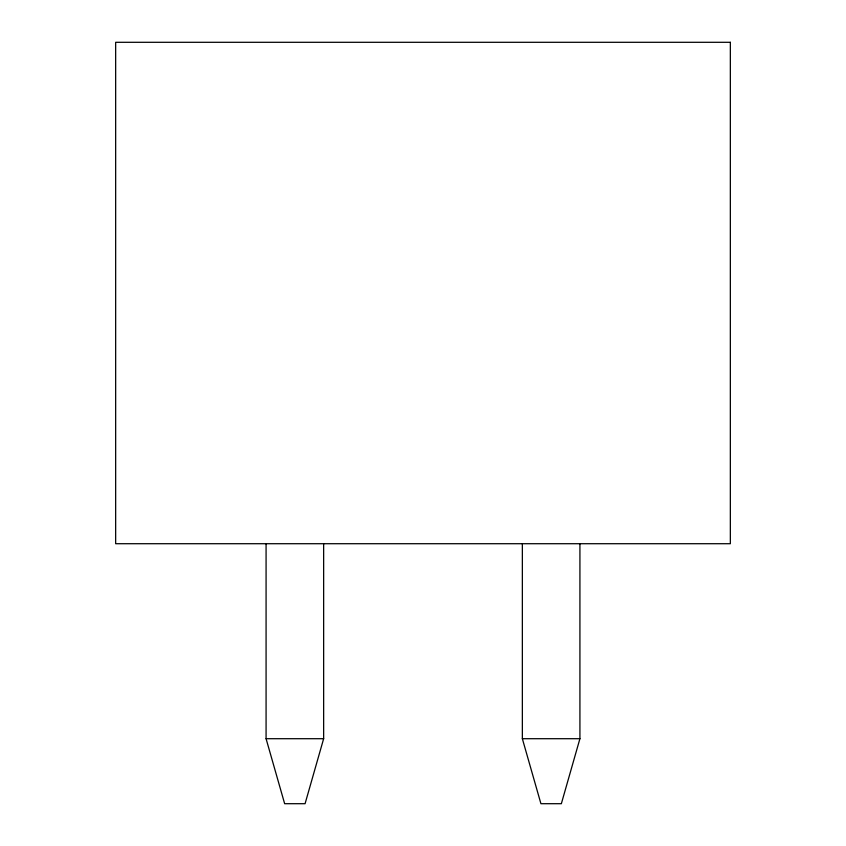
<?xml version="1.0" encoding="UTF-8"?>
<svg xmlns="http://www.w3.org/2000/svg" width="846" height="846" viewBox="0 0 846 846"><rect width="100%" height="100%" fill="white"/><g stroke="black" fill="none" stroke-linecap="round" stroke-linejoin="round"><path stroke-width="1.27" d="M323.648 543.714L323.648 738.706L305.078 803.7L284.647 803.7L266.078 738.706L266.078 543.714M579.922 543.714L579.922 738.706L561.353 803.7L540.922 803.7L522.352 738.706L522.352 543.714M266.078 738.706L323.648 738.706M522.352 738.706L579.922 738.706M730.341 42.3L115.659 42.3L115.659 543.714L730.341 543.714L730.341 42.3"/></g></svg>
